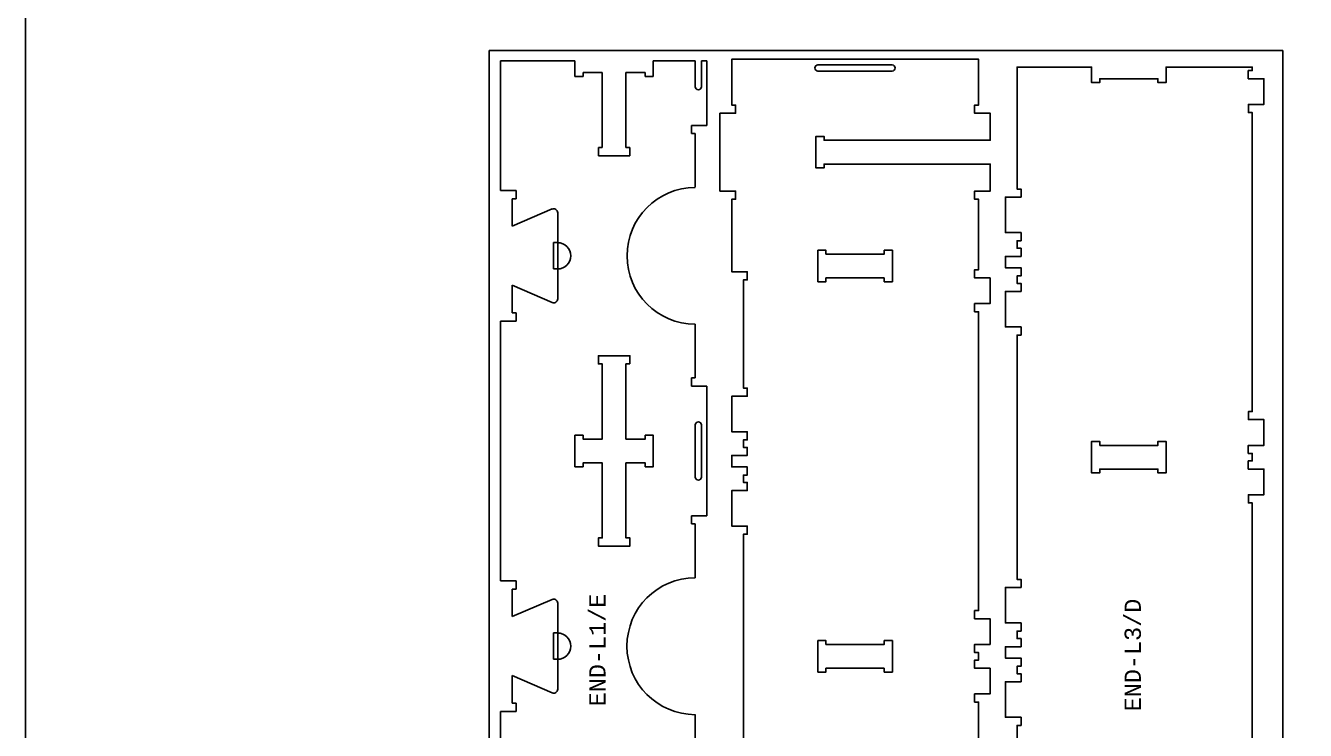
# Model space of a CAD drawing. Header units: millimetres. Extents: x -30 to 12678, y 0 to 23683.
# Drawn here: x 0 to 1968, y 2686 to 3769 of the extents above; entities that cross this region are included whole.
import ezdxf

# ---------------------------------------------------------------- set-up
doc = ezdxf.new("R2010")
doc.units = ezdxf.units.MM
for name, color, linetype, true_color in [('0_SHEET_SPRUCEPLY_2440X122', 1, 'Continuous', 0xff0000), ('1_ANYTOOL_1MMDEEP_LABELS_S', 2, 'Continuous', 0xffff00), ('3_ANYTOOL_CUTTHROUGH_INSID', 4, 'Continuous', 0x00ffff), ('4_ANYTOOL_CUTTHROUGH_OUTSI', 5, 'Continuous', 0x0000ff), ('5_ANYTOOL_HALF_MILL_9MM_IN', 3, 'Continuous', 0x00ff00), ('DONOTCUT', 18, 'Continuous', 0x000000)]:
    doc.layers.add(name, color=color, linetype=linetype, true_color=true_color)
doc.styles.add('MONOTXT_REGULAR', font='')
doc.styles.get('MONOTXT_REGULAR').set_extended_font_data('Monotxt')

msp = doc.modelspace()

# ---------------------------------------------------------------- linework, layer by layer
at = {"layer": '0_SHEET_SPRUCEPLY_2440X122'}
msp.add_lwpolyline([(712.9, 1290.9), (1932.9, 1290.9), (1932.9, 3730.9), (712.9, 3730.9)], close=True, dxfattribs=at)
at = {"layer": '3_ANYTOOL_CUTTHROUGH_INSID'}
for p, q in [((1218.3, 3709), (1332.3, 3709)), ((1332.3, 3699.5), (1218.3, 3699.5)), ((1029.6, 3075.4), (1029.6, 3155.4)), ((1039.1, 3155.4), (1039.1, 3075.4))]:
    msp.add_line(p, q, dxfattribs=at)
for points in [[(1320.1, 3381.5), (1230.6, 3381.5), (1230.6, 3375.5), (1218.1, 3375.5), (1218.1, 3424), (1230.6, 3424), (1230.6, 3418), (1320.1, 3418), (1320.1, 3424), (1332.6, 3424), (1332.6, 3375.5), (1320.1, 3375.5)], [(929.1, 3249.2), (923.1, 3249.2), (923.1, 3133.7), (952.6, 3133.7), (952.6, 3139.7), (965.1, 3139.7), (965.1, 3091.2), (952.6, 3091.2), (952.6, 3097.2), (923.1, 3097.2), (923.1, 2981.7), (929.1, 2981.7), (929.1, 2969.2), (880.6, 2969.2), (880.6, 2981.7), (886.6, 2981.7), (886.6, 3097.2), (857.1, 3097.2), (857.1, 3091.2), (844.6, 3091.2), (844.6, 3139.7), (857.1, 3139.7), (857.1, 3133.7), (886.6, 3133.7), (886.6, 3249.2), (880.6, 3249.2), (880.6, 3261.7), (929.1, 3261.7)], [(1651.5, 3124.1), (1651.5, 3130.1), (1639, 3130.1), (1639, 3081.6), (1651.5, 3081.6), (1651.5, 3087.6), (1741, 3087.6), (1741, 3081.6), (1753.5, 3081.6), (1753.5, 3130.1), (1741, 3130.1), (1741, 3124.1)], [(1320.1, 2781.5), (1230.6, 2781.5), (1230.6, 2775.5), (1218.1, 2775.5), (1218.1, 2824), (1230.6, 2824), (1230.6, 2818), (1320.1, 2818), (1320.1, 2824), (1332.6, 2824), (1332.6, 2775.5), (1320.1, 2775.5)]]:
    msp.add_lwpolyline(points, close=True, dxfattribs=at)
at = {"layer": '3_ANYTOOL_CUTTHROUGH_INSID', "extrusion": (0, 0, -1)}
for centre, start, end in [((-1218.3, 3704.2), 270, 90), ((-1332.3, 3704.2), 90, 270), ((-1034.4, 3155.4), 0, 180), ((-1034.4, 3075.4), 180, 360)]:
    msp.add_arc(centre, 4.75, start, end, dxfattribs=at)
at = {"layer": '4_ANYTOOL_CUTTHROUGH_OUTSI'}
for p, q in [((844.6, 3715.3), (730.1, 3715.3)), ((730.1, 3715.3), (730.1, 3515.7)), ((844.6, 3691.2), (844.6, 3715.3)), ((1029.6, 3715.2), (965.1, 3715.2)), ((965.1, 3715.2), (965.1, 3691.2)), ((1029.6, 3675.4), (1029.6, 3715.2)), ((1047.6, 3715.2), (1039.1, 3715.2)), ((1039.1, 3715.2), (1039.1, 3675.4)), ((1047.6, 3615.7), (1047.6, 3715.2)), ((857.1, 3691.2), (844.6, 3691.2)), ((886.6, 3697.2), (857.1, 3697.2)), ((857.1, 3697.2), (857.1, 3691.2)), ((886.6, 3581.7), (886.6, 3697.2)), ((952.6, 3697.2), (923.1, 3697.2)), ((923.1, 3697.2), (923.1, 3581.7)), ((952.6, 3691.2), (952.6, 3697.2)), ((965.1, 3691.2), (952.6, 3691.2)), ((1023.6, 3603.2), (1023.6, 3615.7)), ((1023.6, 3615.7), (1047.6, 3615.7)), ((1029.6, 3603.2), (1023.6, 3603.2)), ((1029.6, 3520.7), (1029.6, 3603.2)), ((880.6, 3569.2), (880.6, 3581.7)), ((880.6, 3581.7), (886.6, 3581.7)), ((923.1, 3581.7), (929.1, 3581.7)), ((929.1, 3581.7), (929.1, 3569.2)), ((929.1, 3569.2), (880.6, 3569.2)), ((730.1, 3515.7), (754.1, 3515.7)), ((754.1, 3503.2), (748.1, 3503.2)), ((748.1, 3503.2), (748.1, 3460.8)), ((754.1, 3515.7), (754.1, 3503.2)), ((748.1, 3460.8), (809.4, 3487.4)), ((818.1, 3481.6), (818.1, 3349.2)), ((809.4, 3343.5), (748.1, 3370.1)), ((748.1, 3370.1), (748.1, 3327.7)), ((748.1, 3327.7), (754.1, 3327.7)), ((754.1, 3327.7), (754.1, 3315.2)), ((754.1, 3315.2), (730.1, 3315.2)), ((730.1, 3315.2), (730.1, 2915.7)), ((1029.6, 3227.7), (1029.6, 3310.2)), ((1023.6, 3215.2), (1023.6, 3227.7)), ((1023.6, 3227.7), (1029.6, 3227.7)), ((1047.6, 3215.2), (1023.6, 3215.2)), ((1047.6, 3015.7), (1047.6, 3215.2)), ((1023.6, 3003.2), (1023.6, 3015.7)), ((1023.6, 3015.7), (1047.6, 3015.7)), ((1029.6, 3003.2), (1023.6, 3003.2)), ((1029.6, 2920.7), (1029.6, 3003.2)), ((730.1, 2915.7), (754.1, 2915.7)), ((754.1, 2915.7), (754.1, 2903.2)), ((754.1, 2903.2), (748.1, 2903.2)), ((748.1, 2903.2), (748.1, 2860.8)), ((748.1, 2860.8), (809.4, 2887.4)), ((818.1, 2881.6), (818.1, 2749.2)), ((809.4, 2743.5), (748.1, 2770.1)), ((748.1, 2770.1), (748.1, 2727.7)), ((748.1, 2727.7), (754.1, 2727.7)), ((754.1, 2727.7), (754.1, 2715.2)), ((754.1, 2715.2), (730.1, 2715.2)), ((730.1, 2715.2), (730.1, 2315.7)), ((1029.6, 2627.7), (1029.6, 2710.2))]:
    msp.add_line(p, q, dxfattribs=at)
for points in [[(1465.1, 2270), (1465.1, 2729.5), (1459.1, 2729.5), (1459.1, 2742), (1483, 2742), (1483.1, 2762.4), (1483, 2781.5), (1465.3, 2781.5), (1459, 2781.5), (1459, 2794), (1465.1, 2794), (1465.1, 2805.5), (1459, 2805.5), (1459, 2818), (1465.3, 2818), (1483, 2818), (1483.1, 2837.1), (1483, 2857.5), (1459.1, 2857.5), (1459.1, 2870), (1465.1, 2870), (1465.1, 3329.5), (1459.1, 3329.5), (1459.1, 3342), (1483, 3342), (1483.1, 3362.4), (1483, 3381.5), (1465.3, 3381.5), (1459, 3381.5), (1459, 3394), (1465.1, 3394), (1465.1, 3502.5), (1459.1, 3502.5), (1459.1, 3515), (1483.1, 3515), (1483.1, 3556.5), (1227.6, 3556.5), (1227.6, 3550.5), (1215.1, 3550.5), (1215.1, 3599), (1227.6, 3599), (1227.6, 3593), (1483.1, 3593), (1483.1, 3634.5), (1459.1, 3634.5), (1459.1, 3647), (1465.1, 3647), (1465.1, 3717.5), (1085.6, 3717.5), (1085.6, 3647), (1091.6, 3647), (1091.6, 3634.5), (1067.6, 3634.5), (1067.6, 3515), (1091.6, 3515), (1091.6, 3502.5), (1085.6, 3502.5), (1085.6, 3391), (1103.3, 3391), (1109.6, 3391), (1109.6, 3378.5), (1103.6, 3378.5), (1103.6, 3212), (1109.6, 3212), (1109.6, 3199.5), (1103.3, 3199.5), (1085.6, 3199.5), (1085.6, 3145), (1109.6, 3145), (1109.6, 3132.5), (1103.6, 3132.5), (1103.6, 3121), (1109.6, 3121), (1109.6, 3108.5), (1085.6, 3108.5), (1085.6, 3091), (1109.6, 3091), (1109.6, 3078.5), (1103.6, 3078.5), (1103.6, 3067), (1109.6, 3067), (1109.6, 3054.5), (1085.6, 3054.5), (1085.6, 3000), (1109.6, 3000), (1109.6, 2987.5), (1103.6, 2987.5), (1103.6, 2612)], [(1524.5, 2318.1), (1524.5, 2693.6), (1530.5, 2693.6), (1530.5, 2706.1), (1506.5, 2706.1), (1506.5, 2760.6), (1530.5, 2760.6), (1530.5, 2773.1), (1524.5, 2773.1), (1524.5, 2784.6), (1530.5, 2784.6), (1530.5, 2797.1), (1506.5, 2797.1), (1506.5, 2814.6), (1530.5, 2814.6), (1530.5, 2827.1), (1524.5, 2827.1), (1524.5, 2838.6), (1530.5, 2838.6), (1530.5, 2851.1), (1506.5, 2851.1), (1506.5, 2905.6), (1530.5, 2905.6), (1530.5, 2918.1), (1524.5, 2918.1), (1524.5, 3293.6), (1530.5, 3293.6), (1530.5, 3306.1), (1506.5, 3306.1), (1506.5, 3360.6), (1530.5, 3360.6), (1530.5, 3373.1), (1524.5, 3373.1), (1524.5, 3384.6), (1530.5, 3384.6), (1530.5, 3397.1), (1506.5, 3397.1), (1506.5, 3414.6), (1530.5, 3414.6), (1530.5, 3427.1), (1524.5, 3427.1), (1524.5, 3438.6), (1530.5, 3438.6), (1530.5, 3451.1), (1506.5, 3451.1), (1506.5, 3505.6), (1530.5, 3505.6), (1530.5, 3518.1), (1524.5, 3518.1), (1524.5, 3705.6), (1639, 3705.6), (1639, 3681.6), (1651.5, 3681.6), (1651.5, 3687.6), (1741, 3687.6), (1741, 3681.6), (1753.5, 3681.6), (1753.5, 3705.6), (1886, 3705.6), (1886, 3700.1), (1879.9, 3700.1), (1879.9, 3687.6), (1886.2, 3687.6), (1903.9, 3687.6), (1904, 3668.5), (1903.9, 3648.1), (1880, 3648.1), (1880, 3635.6), (1886, 3635.6), (1886, 3176.1), (1880, 3176.1), (1880, 3163.6), (1903.9, 3163.6), (1904, 3143.3), (1903.9, 3124.1), (1886.2, 3124.1), (1879.9, 3124.1), (1879.9, 3111.6), (1886, 3111.6), (1886, 3100.1), (1879.9, 3100.1), (1879.9, 3087.6), (1886.2, 3087.6), (1903.9, 3087.6), (1904, 3068.5), (1903.9, 3048.1), (1880, 3048.1), (1880, 3035.6), (1886, 3035.6), (1886, 2576.1)]]:
    msp.add_lwpolyline(points, dxfattribs=at)
at = {"layer": '4_ANYTOOL_CUTTHROUGH_OUTSI', "extrusion": (0, 0, -1)}
for centre, radius, start, end in [((-1034.4, 3675.4), 4.75, 180, 360), ((-1029.9, 3415.4), 105.2, 270.1361, 89.8639), ((-811.9, 3481.6), 6.25, 66.5709, 180), ((-811.9, 3349.2), 6.25, 180, 293.4291), ((-1029.9, 2815.4), 105.3, 270.1361, 89.8639), ((-811.9, 2881.6), 6.25, 66.5709, 180), ((-811.9, 2749.2), 6.25, 180, 293.4291)]:
    msp.add_arc(centre, radius, start, end, dxfattribs=at)
at = {"layer": '5_ANYTOOL_HALF_MILL_9MM_IN'}
for p, q in [((817.9, 3435.7), (811.6, 3435.7)), ((811.6, 3435.7), (811.6, 3395.2)), ((811.6, 3395.2), (817.9, 3395.2)), ((817.9, 2835.7), (811.6, 2835.7)), ((811.6, 2835.7), (811.6, 2795.2)), ((811.6, 2795.2), (817.9, 2795.2))]:
    msp.add_line(p, q, dxfattribs=at)
for centre in [(817.9, 3415.4), (817.9, 2815.4)]:
    msp.add_arc(centre, 20.2, 270, 90, dxfattribs=at)
at = {"layer": 'DONOTCUT'}
msp.add_lwpolyline([(0, 0), (7173.1, 0), (7173.1, 5593.4), (0, 5593.4)], close=True, dxfattribs=at)

# ---------------------------------------------------------------- texts
at = {"layer": '1_ANYTOOL_1MMDEEP_LABELS_S', "char_height": 25, "attachment_point": 5, "rotation": 90, "style": 'MONOTXT_REGULAR'}
for s, insert, width in [('END-L1/E', (879.3, 2809.5), 353.804), ('END-L3/D', (1702.4, 2801.8), 357.88)]:
    msp.add_mtext(s, dxfattribs=dict(at, insert=insert, width=width))

doc.saveas('drawing.dxf')
